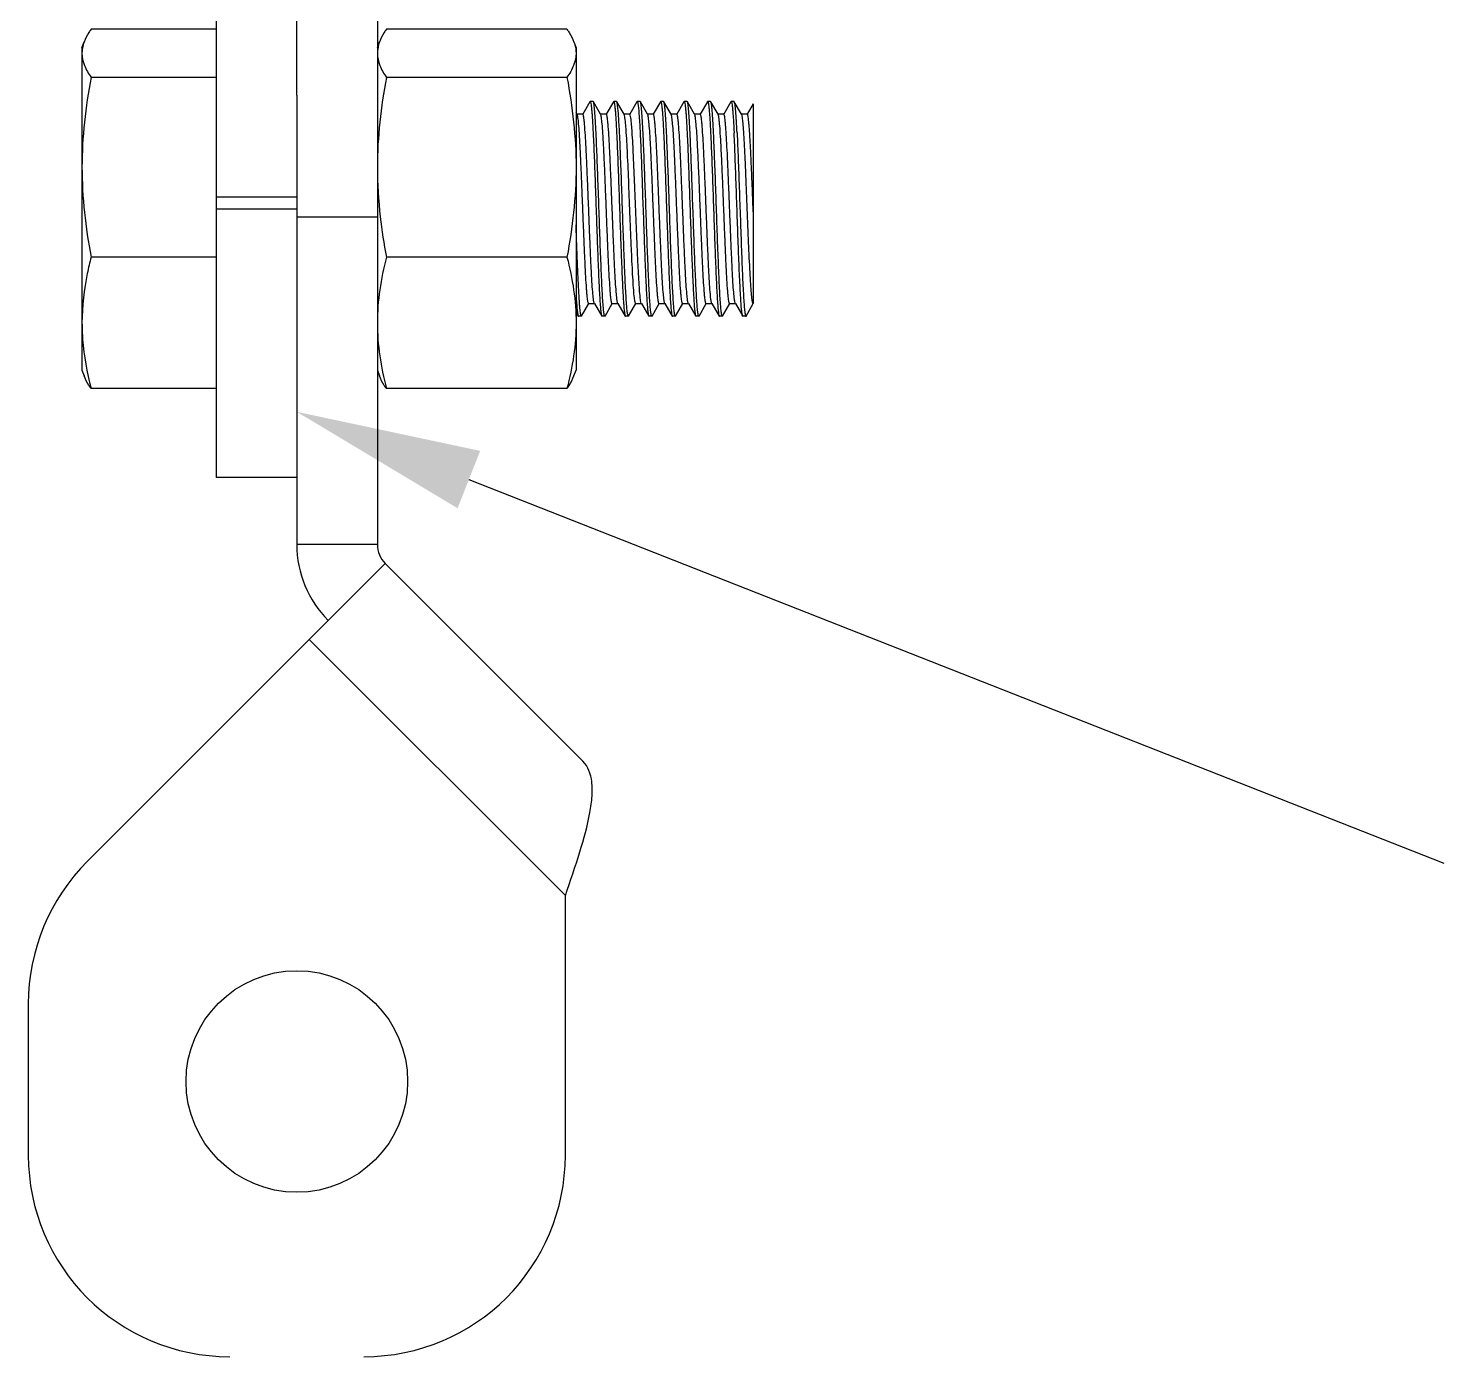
# Model space of a CAD drawing. Extents: x -427546 to -314919, y 698702 to 968782.
# Drawn here: x -410239 to -409474, y 900501 to 901220 of the extents above; entities that cross this region are included whole.
import ezdxf

# ---------------------------------------------------------------- set-up
doc = ezdxf.new("R2010")
doc.units = 0
doc.header["$LTSCALE"] = 1000
doc.header["$MEASUREMENT"] = 0
doc.layers.get('0').update_dxf_attribs({"linetype": 'CONTINUOUS'})

msp = doc.modelspace()

# ---------------------------------------------------------------- linework, layer by layer
at = {"linetype": 'CONTINUOUS'}
for p, q in [((-410137.47, 901356.16), (-410137.47, 900976.78)), ((-410093.91, 901183.41), (-410093.91, 901356.16)), ((-410050.35, 901267.18), (-410050.35, 900940.48)), ((-410210.07, 901209.1), (-410208.91, 901212.3)), ((-410137.47, 901219.15), (-410205.17, 901219.15)), ((-410050.35, 901209.1), (-410049.19, 901212.3)), ((-409947.81, 901219.15), (-410045.45, 901219.15)), ((-409944.07, 901212.3), (-409942.9, 901209.1)), ((-410210.07, 901209.1), (-410210.07, 901034.86)), ((-409942.9, 901209.1), (-409942.9, 901034.86)), ((-410137.47, 901193.11), (-410205.17, 901193.11)), ((-409947.81, 901193.11), (-410045.45, 901193.11)), ((-410093.91, 901183.41), (-410093.91, 900940.48)), ((-409942.28, 901173.04), (-409942.9, 901174.12)), ((-409935.38, 901179.95), (-409939.3, 901173.19)), ((-409935.38, 901179.95), (-409935.26, 901180.06)), ((-409933.68, 901180.06), (-409935.26, 901180.06)), ((-409933.55, 901179.95), (-409933.68, 901180.06)), ((-409929.65, 901173.16), (-409933.55, 901179.95)), ((-409922.68, 901179.95), (-409926.59, 901173.19)), ((-409922.68, 901179.95), (-409922.56, 901180.06)), ((-409920.97, 901180.06), (-409922.56, 901180.06)), ((-409920.85, 901179.95), (-409920.97, 901180.06)), ((-409916.94, 901173.16), (-409920.85, 901179.95)), ((-409909.97, 901179.95), (-409913.89, 901173.19)), ((-409909.97, 901179.95), (-409909.85, 901180.06)), ((-409908.27, 901180.06), (-409909.85, 901180.06)), ((-409908.14, 901179.95), (-409908.27, 901180.06)), ((-409904.24, 901173.16), (-409908.14, 901179.95)), ((-409897.27, 901179.95), (-409901.18, 901173.19)), ((-409897.27, 901179.95), (-409897.15, 901180.06)), ((-409895.56, 901180.06), (-409897.15, 901180.06)), ((-409895.44, 901179.95), (-409895.56, 901180.06)), ((-409891.53, 901173.16), (-409895.44, 901179.95)), ((-409884.56, 901179.95), (-409888.48, 901173.19)), ((-409884.56, 901179.95), (-409884.44, 901180.06)), ((-409882.86, 901180.06), (-409884.44, 901180.06)), ((-409882.73, 901179.95), (-409882.86, 901180.06)), ((-409878.83, 901173.16), (-409882.73, 901179.95)), ((-409871.86, 901179.95), (-409875.77, 901173.19)), ((-409871.86, 901179.95), (-409871.74, 901180.06)), ((-409870.15, 901180.06), (-409871.74, 901180.06)), ((-409870.03, 901179.95), (-409870.15, 901180.06)), ((-409866.12, 901173.16), (-409870.03, 901179.95)), ((-409859.15, 901179.95), (-409863.07, 901173.19)), ((-409859.15, 901179.95), (-409859.03, 901180.06)), ((-409857.45, 901180.06), (-409859.03, 901180.06)), ((-409857.32, 901179.95), (-409857.45, 901180.06)), ((-409853.42, 901173.16), (-409857.32, 901179.95)), ((-409847.07, 901178.87), (-409850.36, 901173.19)), ((-409847.07, 901178.87), (-409847.07, 901070.78)), ((-409939.24, 901173.16), (-409942.35, 901173.16)), ((-409926.54, 901173.16), (-409929.65, 901173.16)), ((-409929.58, 901173.04), (-409929.65, 901173.16)), ((-409913.83, 901173.16), (-409916.94, 901173.16)), ((-409916.87, 901173.04), (-409916.94, 901173.16)), ((-409901.13, 901173.16), (-409904.24, 901173.16)), ((-409904.17, 901173.04), (-409904.24, 901173.16)), ((-409888.42, 901173.16), (-409891.53, 901173.16)), ((-409891.46, 901173.04), (-409891.53, 901173.16)), ((-409875.72, 901173.16), (-409878.83, 901173.16)), ((-409878.76, 901173.04), (-409878.83, 901173.16)), ((-409863.01, 901173.16), (-409866.12, 901173.16)), ((-409866.05, 901173.04), (-409866.12, 901173.16)), ((-409850.31, 901173.16), (-409853.42, 901173.16)), ((-409853.35, 901173.04), (-409853.42, 901173.16)), ((-410093.91, 901128.32), (-410137.47, 901128.32)), ((-410137.47, 901121.98), (-410093.91, 901121.98)), ((-410050.35, 901117.49), (-410093.91, 901117.49)), ((-410137.47, 901095.94), (-410205.17, 901095.94)), ((-409947.81, 901095.94), (-410045.45, 901095.94)), ((-409939.91, 901064), (-409936.01, 901070.77)), ((-409936.07, 901070.8), (-409932.96, 901070.8)), ((-409933.03, 901070.91), (-409932.96, 901070.8)), ((-409932.96, 901070.8), (-409929.03, 901064)), ((-409927.2, 901064), (-409923.31, 901070.77)), ((-409923.36, 901070.8), (-409920.25, 901070.8)), ((-409920.32, 901070.91), (-409920.25, 901070.8)), ((-409920.25, 901070.8), (-409916.33, 901064)), ((-409914.5, 901064), (-409910.6, 901070.77)), ((-409910.66, 901070.8), (-409907.55, 901070.8)), ((-409907.62, 901070.91), (-409907.55, 901070.8)), ((-409907.55, 901070.8), (-409903.62, 901064)), ((-409901.79, 901064), (-409897.9, 901070.77)), ((-409897.95, 901070.8), (-409894.84, 901070.8)), ((-409894.91, 901070.91), (-409894.84, 901070.8)), ((-409894.84, 901070.8), (-409890.92, 901064)), ((-409889.09, 901064), (-409885.19, 901070.77)), ((-409885.25, 901070.8), (-409882.14, 901070.8)), ((-409882.21, 901070.91), (-409882.14, 901070.8)), ((-409882.14, 901070.8), (-409878.21, 901064)), ((-409876.38, 901064), (-409872.49, 901070.77)), ((-409872.54, 901070.8), (-409869.43, 901070.8)), ((-409869.5, 901070.91), (-409869.43, 901070.8)), ((-409869.43, 901070.8), (-409865.51, 901064)), ((-409863.68, 901064), (-409859.78, 901070.77)), ((-409859.84, 901070.8), (-409856.73, 901070.8)), ((-409856.8, 901070.91), (-409856.89, 901071.13)), ((-409856.8, 901070.91), (-409856.73, 901070.8)), ((-409856.73, 901070.8), (-409852.8, 901064)), ((-409850.97, 901064), (-409847.07, 901070.78)), ((-409847.13, 901070.8), (-409847.07, 901070.8)), ((-409942.9, 901066.02), (-409941.74, 901064)), ((-409941.74, 901064), (-409941.61, 901063.9)), ((-409940.03, 901063.9), (-409941.61, 901063.9)), ((-409939.91, 901064), (-409940.03, 901063.9)), ((-409929.03, 901064), (-409928.91, 901063.9)), ((-409927.32, 901063.9), (-409928.91, 901063.9)), ((-409927.2, 901064), (-409927.32, 901063.9)), ((-409916.33, 901064), (-409916.2, 901063.9)), ((-409914.62, 901063.9), (-409916.2, 901063.9)), ((-409914.5, 901064), (-409914.62, 901063.9)), ((-409903.62, 901064), (-409903.5, 901063.9)), ((-409901.91, 901063.9), (-409903.5, 901063.9)), ((-409901.79, 901064), (-409901.91, 901063.9)), ((-409890.92, 901064), (-409890.79, 901063.9)), ((-409889.21, 901063.9), (-409890.79, 901063.9)), ((-409889.09, 901064), (-409889.21, 901063.9)), ((-409878.21, 901064), (-409878.09, 901063.9)), ((-409876.5, 901063.9), (-409878.09, 901063.9)), ((-409876.38, 901064), (-409876.5, 901063.9)), ((-409865.51, 901064), (-409865.38, 901063.9)), ((-409863.8, 901063.9), (-409865.38, 901063.9)), ((-409863.68, 901064), (-409863.8, 901063.9)), ((-409852.68, 901063.9), (-409852.8, 901064)), ((-409851.09, 901063.9), (-409852.68, 901063.9)), ((-409851.09, 901063.9), (-409850.97, 901064)), ((-410210.07, 901034.86), (-410208.91, 901031.65)), ((-410050.35, 901034.86), (-410049.19, 901031.65)), ((-409944.07, 901031.65), (-409942.9, 901034.86)), ((-410137.47, 901024.81), (-410205.17, 901024.81)), ((-409947.81, 901024.81), (-410045.45, 901024.81)), ((-410093.91, 900976.78), (-410137.47, 900976.78)), ((-410050.35, 900940.48), (-410093.91, 900940.48)), ((-410046.1, 900930.21), (-410207.2, 900769.11)), ((-409939.16, 900823.27), (-410046.1, 900930.21)), ((-409948.7, 900750.67), (-410087.17, 900889.14)), ((-409948.7, 900610.16), (-409948.7, 900750.67)), ((-410239.1, 900692.1), (-410239.1, 900610.16))]:
    msp.add_line(p, q, dxfattribs=at)
msp.add_lwpolyline([(-410000.86, 900975.62), (-409473.73, 900768.11)])
msp.add_circle((-410093.9, 900650.09), 59.9, dxfattribs=at)
for centre, radius, start, end in [((-410035.83, 900940.48), 58.08, 180, 224.99999), ((-410035.83, 900940.48), 14.52, 180, 224.99999), ((-410130.2, 900692.1), 108.9, 135.00001, 180), ((-410130.2, 900610.16), 108.9, 180, 270), ((-410057.6, 900610.16), 108.9, 270, 0)]:
    msp.add_arc(centre, radius, start, end, dxfattribs=at)
for points, knots in [([(-410205.17, 901219.15), (-410205.57, 901218.58), (-410207.04, 901216.38), (-410208.28, 901214.02), (-410208.95, 901212.19)], [0, 0, 0, 0, 0.262452, 1, 1, 1, 1]), ([(-410045.45, 901219.15), (-410045.85, 901218.58), (-410047.32, 901216.38), (-410048.56, 901214.02), (-410049.23, 901212.19)], [0, 0, 0, 0, 0.262452, 1, 1, 1, 1]), ([(-409947.81, 901219.15), (-409947.41, 901218.58), (-409945.94, 901216.38), (-409944.7, 901214.02), (-409944.03, 901212.19)], [0, 0, 0, 0, 0.262452, 1, 1, 1, 1]), ([(-410208.95, 901212.19), (-410209.13, 901211.69), (-410209.76, 901209.73), (-410210.07, 901207.66), (-410210.07, 901206.13)], [0, 0, 0, 0, 0.256979, 1, 1, 1, 1]), ([(-410210.07, 901206.13), (-410210.07, 901203.91), (-410209.02, 901199.2), (-410206.59, 901195.13), (-410205.17, 901193.11)], [0, 0, 0, 0, 0.473493, 1, 1, 1, 1]), ([(-410049.23, 901212.19), (-410049.41, 901211.69), (-410050.04, 901209.73), (-410050.35, 901207.66), (-410050.35, 901206.13)], [0, 0, 0, 0, 0.256979, 1, 1, 1, 1]), ([(-410050.35, 901206.13), (-410050.35, 901203.91), (-410049.3, 901199.2), (-410046.87, 901195.13), (-410045.45, 901193.11)], [0, 0, 0, 0, 0.473493, 1, 1, 1, 1]), ([(-409942.9, 901206.13), (-409942.9, 901203.91), (-409943.96, 901199.2), (-409946.39, 901195.13), (-409947.81, 901193.11)], [0, 0, 0, 0, 0.473493, 1, 1, 1, 1]), ([(-409944.03, 901212.19), (-409943.85, 901211.69), (-409943.21, 901209.73), (-409942.9, 901207.66), (-409942.9, 901206.13)], [0, 0, 0, 0, 0.256979, 1, 1, 1, 1]), ([(-409935.26, 901180.06), (-409935.15, 901180.06), (-409934.99, 901179.54), (-409934.83, 901178.81), (-409934.63, 901177.36), (-409934.45, 901175.47), (-409934.25, 901173.03), (-409933.97, 901168.84), (-409933.79, 901165.45), (-409933.67, 901163.05)], [0, 0, 0, 0, 0.020019, 0.07017, 0.151772, 0.264355, 0.406919, 0.578181, 1, 1, 1, 1]), ([(-409932.09, 901163.05), (-409932.2, 901165.29), (-409932.41, 901169.26), (-409932.72, 901173.87), (-409932.98, 901176.73), (-409933.15, 901178.22), (-409933.33, 901179.24), (-409933.46, 901179.78), (-409933.55, 901179.95)], [0, 0, 0, 0, 0.396583, 0.701222, 0.815876, 0.904197, 0.965566, 1, 1, 1, 1]), ([(-409922.56, 901180.06), (-409922.44, 901180.06), (-409922.28, 901179.54), (-409922.12, 901178.81), (-409921.93, 901177.36), (-409921.74, 901175.47), (-409921.55, 901173.03), (-409921.27, 901168.84), (-409921.09, 901165.46), (-409920.97, 901163.05)], [0, 0, 0, 0, 0.020001, 0.07014, 0.151733, 0.264317, 0.406882, 0.578148, 1, 1, 1, 1]), ([(-409920.42, 901177.93), (-409920.48, 901178.37), (-409920.59, 901179.05), (-409920.73, 901179.74), (-409920.85, 901179.95)], [0, 0, 0, 0, 0.649891, 1, 1, 1, 1]), ([(-409919.38, 901163.05), (-409919.53, 901166.08), (-409919.81, 901171.04), (-409920.17, 901176), (-409920.42, 901177.93)], [0, 0, 0, 0, 0.610019, 1, 1, 1, 1]), ([(-409909.85, 901180.06), (-409909.79, 901180.06), (-409909.66, 901179.84), (-409909.48, 901179.17), (-409909.37, 901178.46), (-409909.3, 901177.93)], [0, 0, 0, 0, 0.086019, 0.276039, 1, 1, 1, 1]), ([(-409909.3, 901177.93), (-409909.05, 901176), (-409908.69, 901171.04), (-409908.41, 901166.08), (-409908.26, 901163.05)], [0, 0, 0, 0, 0.389981, 1, 1, 1, 1]), ([(-409906.68, 901163.05), (-409906.79, 901165.29), (-409907, 901169.26), (-409907.31, 901173.87), (-409907.57, 901176.73), (-409907.74, 901178.22), (-409907.92, 901179.24), (-409908.05, 901179.78), (-409908.14, 901179.95)], [0, 0, 0, 0, 0.396585, 0.701214, 0.815871, 0.904193, 0.965566, 1, 1, 1, 1]), ([(-409897.15, 901180.06), (-409897.03, 901180.06), (-409896.87, 901179.54), (-409896.71, 901178.81), (-409896.52, 901177.36), (-409896.33, 901175.47), (-409896.14, 901173.03), (-409895.86, 901168.84), (-409895.68, 901165.46), (-409895.56, 901163.05)], [0, 0, 0, 0, 0.020002, 0.070138, 0.151731, 0.264311, 0.406878, 0.578148, 1, 1, 1, 1]), ([(-409893.97, 901163.05), (-409894.08, 901165.29), (-409894.3, 901169.26), (-409894.6, 901173.87), (-409894.87, 901176.73), (-409895.04, 901178.22), (-409895.22, 901179.24), (-409895.34, 901179.78), (-409895.44, 901179.95)], [0, 0, 0, 0, 0.396583, 0.701222, 0.815876, 0.904197, 0.965566, 1, 1, 1, 1]), ([(-409884.44, 901180.06), (-409884.33, 901180.06), (-409884.17, 901179.54), (-409884.01, 901178.81), (-409883.81, 901177.36), (-409883.63, 901175.47), (-409883.43, 901173.03), (-409883.15, 901168.84), (-409882.97, 901165.45), (-409882.85, 901163.05)], [0, 0, 0, 0, 0.02002, 0.070175, 0.151778, 0.264365, 0.406925, 0.578181, 1, 1, 1, 1]), ([(-409881.27, 901163.05), (-409881.38, 901165.29), (-409881.59, 901169.26), (-409881.9, 901173.87), (-409882.16, 901176.73), (-409882.33, 901178.22), (-409882.51, 901179.24), (-409882.64, 901179.78), (-409882.73, 901179.95)], [0, 0, 0, 0, 0.396587, 0.701221, 0.815874, 0.904193, 0.965565, 1, 1, 1, 1]), ([(-409871.74, 901180.06), (-409871.62, 901180.06), (-409871.46, 901179.54), (-409871.3, 901178.81), (-409871.11, 901177.36), (-409870.92, 901175.47), (-409870.73, 901173.03), (-409870.45, 901168.84), (-409870.27, 901165.45), (-409870.15, 901163.05)], [0, 0, 0, 0, 0.020044, 0.070216, 0.151831, 0.264419, 0.406978, 0.578227, 1, 1, 1, 1]), ([(-409868.56, 901163.05), (-409868.67, 901165.29), (-409868.89, 901169.26), (-409869.19, 901173.87), (-409869.46, 901176.73), (-409869.63, 901178.22), (-409869.81, 901179.24), (-409869.93, 901179.78), (-409870.03, 901179.95)], [0, 0, 0, 0, 0.396583, 0.701215, 0.815872, 0.904194, 0.965566, 1, 1, 1, 1]), ([(-409859.03, 901180.06), (-409858.92, 901180.06), (-409858.76, 901179.54), (-409858.6, 901178.81), (-409858.4, 901177.36), (-409858.22, 901175.47), (-409858.02, 901173.03), (-409857.74, 901168.84), (-409857.56, 901165.46), (-409857.44, 901163.05)], [0, 0, 0, 0, 0.01999, 0.070117, 0.151703, 0.264284, 0.406853, 0.578128, 1, 1, 1, 1]), ([(-409855.86, 901163.05), (-409855.97, 901165.29), (-409856.18, 901169.26), (-409856.49, 901173.87), (-409856.75, 901176.73), (-409856.92, 901178.22), (-409857.1, 901179.24), (-409857.23, 901179.78), (-409857.32, 901179.95)], [0, 0, 0, 0, 0.396583, 0.701222, 0.815876, 0.904197, 0.965566, 1, 1, 1, 1]), ([(-409936.07, 901070.8), (-409936.17, 901070.8), (-409936.34, 901071.21), (-409936.49, 901071.85), (-409936.68, 901073.07), (-409936.86, 901074.66), (-409937.06, 901076.72), (-409937.33, 901080.27), (-409937.66, 901085.62), (-409938.03, 901092.99), (-409938.41, 901101.43), (-409938.79, 901110.63), (-409939.18, 901120.24), (-409939.56, 901129.92), (-409939.94, 901139.3), (-409940.32, 901148.05), (-409940.7, 901155.84), (-409941.07, 901162.39), (-409941.44, 901167.44), (-409941.75, 901170.65), (-409942.04, 901172.32), (-409942.18, 901172.87), (-409942.28, 901173.04)], [0, 0, 0, 0, 0.002979, 0.01011, 0.021658, 0.037569, 0.057721, 0.081935, 0.141647, 0.214533, 0.297928, 0.388772, 0.483731, 0.57932, 0.672029, 0.758454, 0.835426, 0.900125, 0.95019, 0.983823, 0.99411, 1, 1, 1, 1]), ([(-409933.03, 901070.91), (-409933.13, 901071.09), (-409933.27, 901071.63), (-409933.56, 901073.3), (-409933.87, 901076.51), (-409934.24, 901081.56), (-409934.61, 901088.11), (-409934.99, 901095.89), (-409935.37, 901104.64), (-409935.75, 901114.03), (-409936.13, 901123.7), (-409936.52, 901133.32), (-409936.9, 901142.52), (-409937.28, 901150.96), (-409937.65, 901158.33), (-409937.98, 901163.69), (-409938.25, 901167.23), (-409938.45, 901169.29), (-409938.63, 901170.89), (-409938.82, 901172.11), (-409938.97, 901172.74), (-409939.14, 901173.16), (-409939.24, 901173.16)], [0, 0, 0, 0, 0.005873, 0.016149, 0.049758, 0.099805, 0.164491, 0.241456, 0.327881, 0.420594, 0.516191, 0.611162, 0.702019, 0.785427, 0.858327, 0.918049, 0.942268, 0.962424, 0.978338, 0.989888, 0.997021, 1, 1, 1, 1]), ([(-409923.36, 901070.8), (-409923.46, 901070.8), (-409923.64, 901071.21), (-409923.78, 901071.85), (-409923.98, 901073.07), (-409924.16, 901074.66), (-409924.35, 901076.72), (-409924.62, 901080.27), (-409924.95, 901085.62), (-409925.33, 901092.99), (-409925.71, 901101.43), (-409926.09, 901110.63), (-409926.47, 901120.24), (-409926.85, 901129.92), (-409927.23, 901139.3), (-409927.61, 901148.05), (-409927.99, 901155.84), (-409928.36, 901162.39), (-409928.74, 901167.44), (-409929.04, 901170.65), (-409929.34, 901172.32), (-409929.48, 901172.87), (-409929.58, 901173.04)], [0, 0, 0, 0, 0.002978, 0.01011, 0.021657, 0.037569, 0.05772, 0.081935, 0.141646, 0.214533, 0.297927, 0.388772, 0.483732, 0.579321, 0.67203, 0.758455, 0.835427, 0.900125, 0.95019, 0.983823, 0.994113, 1, 1, 1, 1]), ([(-409920.32, 901070.91), (-409920.42, 901071.09), (-409920.56, 901071.63), (-409920.86, 901073.3), (-409921.16, 901076.51), (-409921.54, 901081.56), (-409921.91, 901088.11), (-409922.29, 901095.89), (-409922.67, 901104.64), (-409923.05, 901114.03), (-409923.43, 901123.7), (-409923.81, 901133.32), (-409924.19, 901142.52), (-409924.57, 901150.96), (-409924.95, 901158.33), (-409925.28, 901163.69), (-409925.55, 901167.23), (-409925.74, 901169.29), (-409925.92, 901170.89), (-409926.12, 901172.11), (-409926.26, 901172.74), (-409926.44, 901173.16), (-409926.54, 901173.16)], [0, 0, 0, 0, 0.005876, 0.016149, 0.049759, 0.099805, 0.164492, 0.241457, 0.327882, 0.420595, 0.516192, 0.611162, 0.702019, 0.785427, 0.858326, 0.918048, 0.942268, 0.962423, 0.978338, 0.989888, 0.997021, 1, 1, 1, 1]), ([(-409916.46, 901171.28), (-409916.52, 901171.67), (-409916.62, 901172.25), (-409916.76, 901172.85), (-409916.87, 901173.04)], [0, 0, 0, 0, 0.639122, 1, 1, 1, 1]), ([(-409910.66, 901070.8), (-409910.75, 901070.8), (-409910.91, 901071.15), (-409911.05, 901071.72), (-409911.23, 901072.78), (-409911.49, 901074.89), (-409911.8, 901078.5), (-409912.14, 901083.82), (-409912.5, 901090.38), (-409912.85, 901097.94), (-409913.21, 901106.28), (-409913.68, 901118.15), (-409914.26, 901132.81), (-409914.92, 901148.91), (-409915.61, 901161.57), (-409916.07, 901168.65), (-409916.46, 901171.28)], [0, 0, 0, 0, 0.002721, 0.00909, 0.019375, 0.033552, 0.073167, 0.126736, 0.192564, 0.268551, 0.352267, 0.441032, 0.622264, 0.78921, 0.920663, 1, 1, 1, 1]), ([(-409913.28, 901171.28), (-409913.35, 901171.76), (-409913.46, 901172.38), (-409913.64, 901172.98), (-409913.77, 901173.16), (-409913.83, 901173.16)], [0, 0, 0, 0, 0.718602, 0.909136, 1, 1, 1, 1]), ([(-409907.62, 901070.91), (-409907.86, 901071.33), (-409908.03, 901072.83), (-409908.41, 901075.67), (-409908.72, 901079.99), (-409909.07, 901085.56), (-409909.41, 901092.26), (-409909.89, 901102.79), (-409910.46, 901116.99), (-409911.13, 901134.06), (-409911.78, 901149.66), (-409912.45, 901161.9), (-409912.91, 901168.73), (-409913.28, 901171.28)], [0, 0, 0, 0, 0.014257, 0.043391, 0.086675, 0.142827, 0.210147, 0.286587, 0.457295, 0.634268, 0.796057, 0.923071, 1, 1, 1, 1]), ([(-409897.95, 901070.8), (-409898.05, 901070.8), (-409898.23, 901071.21), (-409898.37, 901071.85), (-409898.57, 901073.07), (-409898.75, 901074.66), (-409898.94, 901076.72), (-409899.21, 901080.27), (-409899.54, 901085.62), (-409899.92, 901092.99), (-409900.3, 901101.43), (-409900.68, 901110.63), (-409901.06, 901120.24), (-409901.44, 901129.92), (-409901.82, 901139.3), (-409902.2, 901148.05), (-409902.58, 901155.84), (-409902.95, 901162.39), (-409903.33, 901167.44), (-409903.63, 901170.65), (-409903.93, 901172.32), (-409904.07, 901172.87), (-409904.17, 901173.04)], [0, 0, 0, 0, 0.002979, 0.01011, 0.021658, 0.037569, 0.057721, 0.081935, 0.141646, 0.214533, 0.297928, 0.388772, 0.483732, 0.579321, 0.672029, 0.758455, 0.835426, 0.900125, 0.95019, 0.983823, 0.994111, 1, 1, 1, 1]), ([(-409894.91, 901070.91), (-409895.01, 901071.09), (-409895.15, 901071.63), (-409895.45, 901073.3), (-409895.75, 901076.51), (-409896.13, 901081.56), (-409896.5, 901088.11), (-409896.88, 901095.89), (-409897.26, 901104.64), (-409897.64, 901114.03), (-409898.02, 901123.7), (-409898.4, 901133.32), (-409898.78, 901142.52), (-409899.16, 901150.96), (-409899.54, 901158.33), (-409899.87, 901163.69), (-409900.14, 901167.23), (-409900.33, 901169.29), (-409900.51, 901170.89), (-409900.71, 901172.11), (-409900.85, 901172.74), (-409901.03, 901173.16), (-409901.13, 901173.16)], [0, 0, 0, 0, 0.005874, 0.016149, 0.049759, 0.099805, 0.164491, 0.241457, 0.327881, 0.420594, 0.516191, 0.611162, 0.702019, 0.785427, 0.858326, 0.918049, 0.942267, 0.962424, 0.978338, 0.989888, 0.99702, 1, 1, 1, 1]), ([(-409885.25, 901070.8), (-409885.35, 901070.8), (-409885.52, 901071.21), (-409885.67, 901071.85), (-409885.86, 901073.07), (-409886.04, 901074.66), (-409886.24, 901076.72), (-409886.51, 901080.27), (-409886.84, 901085.62), (-409887.21, 901092.99), (-409887.59, 901101.43), (-409887.97, 901110.63), (-409888.36, 901120.24), (-409888.74, 901129.92), (-409889.12, 901139.3), (-409889.5, 901148.05), (-409889.88, 901155.84), (-409890.25, 901162.39), (-409890.62, 901167.44), (-409890.93, 901170.65), (-409891.22, 901172.32), (-409891.36, 901172.87), (-409891.46, 901173.04)], [0, 0, 0, 0, 0.002977, 0.010111, 0.021656, 0.037569, 0.05772, 0.081935, 0.141646, 0.214533, 0.297927, 0.388772, 0.483731, 0.579321, 0.67203, 0.758455, 0.835427, 0.900126, 0.95019, 0.983823, 0.994112, 1, 1, 1, 1]), ([(-409882.21, 901070.91), (-409882.31, 901071.09), (-409882.45, 901071.63), (-409882.74, 901073.3), (-409883.05, 901076.51), (-409883.42, 901081.56), (-409883.79, 901088.11), (-409884.17, 901095.89), (-409884.55, 901104.64), (-409884.93, 901114.03), (-409885.31, 901123.7), (-409885.7, 901133.32), (-409886.08, 901142.52), (-409886.46, 901150.96), (-409886.83, 901158.33), (-409887.16, 901163.69), (-409887.43, 901167.23), (-409887.63, 901169.29), (-409887.81, 901170.89), (-409888, 901172.11), (-409888.15, 901172.74), (-409888.32, 901173.16), (-409888.42, 901173.16)], [0, 0, 0, 0, 0.005876, 0.016149, 0.049758, 0.099805, 0.164491, 0.241457, 0.327882, 0.420595, 0.516192, 0.611162, 0.702019, 0.785427, 0.858326, 0.918048, 0.942269, 0.962423, 0.978339, 0.989887, 0.997021, 1, 1, 1, 1]), ([(-409872.54, 901070.8), (-409872.64, 901070.8), (-409872.82, 901071.21), (-409872.96, 901071.85), (-409873.16, 901073.07), (-409873.34, 901074.66), (-409873.53, 901076.72), (-409873.8, 901080.27), (-409874.13, 901085.62), (-409874.51, 901092.99), (-409874.89, 901101.43), (-409875.27, 901110.63), (-409875.65, 901120.24), (-409876.03, 901129.92), (-409876.41, 901139.3), (-409876.79, 901148.05), (-409877.17, 901155.84), (-409877.54, 901162.39), (-409877.92, 901167.44), (-409878.22, 901170.65), (-409878.52, 901172.32), (-409878.66, 901172.87), (-409878.76, 901173.04)], [0, 0, 0, 0, 0.002979, 0.010111, 0.021657, 0.037569, 0.05772, 0.081936, 0.141647, 0.214533, 0.297928, 0.388772, 0.483731, 0.57932, 0.672029, 0.758454, 0.835426, 0.900125, 0.95019, 0.983823, 0.99411, 1, 1, 1, 1]), ([(-409869.5, 901070.91), (-409869.6, 901071.09), (-409869.74, 901071.63), (-409870.04, 901073.3), (-409870.34, 901076.51), (-409870.72, 901081.56), (-409871.09, 901088.11), (-409871.47, 901095.89), (-409871.85, 901104.64), (-409872.23, 901114.03), (-409872.61, 901123.7), (-409872.99, 901133.32), (-409873.37, 901142.52), (-409873.75, 901150.96), (-409874.13, 901158.33), (-409874.46, 901163.69), (-409874.73, 901167.23), (-409874.92, 901169.29), (-409875.1, 901170.89), (-409875.3, 901172.11), (-409875.44, 901172.74), (-409875.62, 901173.16), (-409875.72, 901173.16)], [0, 0, 0, 0, 0.005873, 0.016149, 0.049758, 0.099805, 0.164491, 0.241456, 0.327881, 0.420594, 0.516191, 0.611162, 0.702019, 0.785427, 0.858327, 0.918049, 0.942269, 0.962424, 0.978339, 0.989888, 0.997022, 1, 1, 1, 1]), ([(-409859.84, 901070.8), (-409859.94, 901070.8), (-409860.11, 901071.21), (-409860.26, 901071.85), (-409860.45, 901073.07), (-409860.63, 901074.66), (-409860.83, 901076.72), (-409861.1, 901080.27), (-409861.43, 901085.62), (-409861.8, 901092.99), (-409862.18, 901101.43), (-409862.56, 901110.63), (-409862.95, 901120.24), (-409863.33, 901129.92), (-409863.71, 901139.3), (-409864.09, 901148.05), (-409864.47, 901155.84), (-409864.84, 901162.39), (-409865.21, 901167.44), (-409865.52, 901170.65), (-409865.81, 901172.32), (-409865.95, 901172.87), (-409866.05, 901173.04)], [0, 0, 0, 0, 0.002978, 0.01011, 0.021657, 0.037569, 0.05772, 0.081935, 0.141646, 0.214533, 0.297927, 0.388772, 0.483731, 0.579321, 0.67203, 0.758455, 0.835427, 0.900125, 0.95019, 0.983823, 0.994112, 1, 1, 1, 1]), ([(-409856.89, 901071.13), (-409857.11, 901071.77), (-409857.35, 901073.71), (-409857.73, 901077.4), (-409858.08, 901082.7), (-409858.45, 901089.39), (-409858.82, 901097.25), (-409859.2, 901105.99), (-409859.57, 901115.3), (-409859.95, 901124.85), (-409860.33, 901134.3), (-409860.7, 901143.31), (-409861.07, 901151.55), (-409861.45, 901158.74), (-409861.77, 901163.95), (-409862.04, 901167.4), (-409862.23, 901169.4), (-409862.41, 901170.96), (-409862.6, 901172.14), (-409862.74, 901172.76), (-409862.91, 901173.16), (-409863.01, 901173.16)], [0, 0, 0, 0, 0.019897, 0.056676, 0.109137, 0.175441, 0.253237, 0.339756, 0.431917, 0.526433, 0.619936, 0.709092, 0.790724, 0.861926, 0.920168, 0.943766, 0.963396, 0.978892, 0.990136, 0.997084, 1, 1, 1, 1]), ([(-409847.44, 901071.39), (-409847.63, 901072.12), (-409847.88, 901074.17), (-409848.24, 901077.98), (-409848.58, 901083.26), (-409849.1, 901092.67), (-409849.7, 901106.44), (-409850.39, 901124.03), (-409850.98, 901138.93), (-409851.48, 901150.12), (-409851.84, 901157.29), (-409852.19, 901163.29), (-409852.55, 901167.91), (-409852.84, 901170.84), (-409853.12, 901172.37), (-409853.25, 901172.88), (-409853.35, 901173.04)], [0, 0, 0, 0, 0.022388, 0.060418, 0.112907, 0.178138, 0.337854, 0.518579, 0.696535, 0.777057, 0.84831, 0.907938, 0.953977, 0.984939, 0.994467, 1, 1, 1, 1]), ([(-409847.07, 901120.47), (-409847.21, 901123.86), (-409847.47, 901130.55), (-409847.87, 901140.27), (-409848.26, 901149.26), (-409848.65, 901157.16), (-409848.99, 901162.92), (-409849.28, 901166.74), (-409849.48, 901168.97), (-409849.67, 901170.7), (-409849.87, 901172.02), (-409850.02, 901172.7), (-409850.2, 901173.16), (-409850.31, 901173.16)], [0, 0, 0, 0, 0.192962, 0.379367, 0.551818, 0.703439, 0.828214, 0.878947, 0.921217, 0.954624, 0.978873, 0.993832, 1, 1, 1, 1]), ([(-409933.67, 901163.05), (-409933.45, 901158.61), (-409933.05, 901148.99), (-409932.5, 901133.83), (-409931.94, 901117.71), (-409931.38, 901101.94), (-409930.9, 901089.61), (-409930.5, 901080.88), (-409930.22, 901075.51), (-409929.93, 901071.11), (-409929.68, 901067.72), (-409929.37, 901065.5), (-409929.22, 901064.33), (-409929.03, 901064)], [0, 0, 0, 0, 0.134266, 0.291405, 0.458589, 0.622157, 0.76875, 0.831861, 0.886406, 0.93127, 0.965547, 0.98857, 1, 1, 1, 1]), ([(-409927.32, 901063.9), (-409927.4, 901063.9), (-409927.54, 901064.16), (-409927.65, 901064.61), (-409927.8, 901065.41), (-409928.01, 901067.05), (-409928.26, 901069.85), (-409928.55, 901074.03), (-409928.84, 901079.25), (-409929.13, 901085.39), (-409929.42, 901092.33), (-409929.82, 901102.71), (-409930.31, 901116.44), (-409930.88, 901132.98), (-409931.45, 901148.57), (-409931.86, 901158.48), (-409932.09, 901163.05)], [0, 0, 0, 0, 0.002174, 0.007143, 0.015155, 0.026218, 0.057308, 0.0998, 0.152795, 0.215156, 0.285539, 0.362424, 0.528951, 0.700411, 0.862061, 1, 1, 1, 1]), ([(-409920.97, 901163.05), (-409920.75, 901158.61), (-409920.34, 901148.99), (-409919.79, 901133.83), (-409919.23, 901117.71), (-409918.68, 901101.94), (-409918.2, 901089.6), (-409917.8, 901080.88), (-409917.52, 901075.51), (-409917.23, 901071.11), (-409916.98, 901067.72), (-409916.67, 901065.5), (-409916.51, 901064.33), (-409916.33, 901064)], [0, 0, 0, 0, 0.134269, 0.291411, 0.458596, 0.622169, 0.768759, 0.831867, 0.886409, 0.931272, 0.965549, 0.988571, 1, 1, 1, 1]), ([(-409914.62, 901063.9), (-409914.69, 901063.9), (-409914.83, 901064.16), (-409914.94, 901064.61), (-409915.09, 901065.41), (-409915.3, 901067.05), (-409915.56, 901069.85), (-409915.84, 901074.03), (-409916.13, 901079.25), (-409916.42, 901085.39), (-409916.72, 901092.33), (-409917.12, 901102.71), (-409917.61, 901116.45), (-409918.18, 901132.98), (-409918.74, 901148.57), (-409919.16, 901158.48), (-409919.38, 901163.05)], [0, 0, 0, 0, 0.002174, 0.007143, 0.015155, 0.026219, 0.057308, 0.099801, 0.152799, 0.215164, 0.285548, 0.362433, 0.52896, 0.700423, 0.862066, 1, 1, 1, 1]), ([(-409908.26, 901163.05), (-409908.04, 901158.61), (-409907.64, 901148.99), (-409907.09, 901133.83), (-409906.53, 901117.71), (-409905.97, 901101.94), (-409905.49, 901089.61), (-409905.09, 901080.88), (-409904.81, 901075.51), (-409904.52, 901071.11), (-409904.27, 901067.72), (-409903.96, 901065.5), (-409903.81, 901064.33), (-409903.62, 901064)], [0, 0, 0, 0, 0.134265, 0.291401, 0.458586, 0.622159, 0.768752, 0.831864, 0.886409, 0.931273, 0.965549, 0.988571, 1, 1, 1, 1]), ([(-409901.91, 901063.9), (-409901.99, 901063.9), (-409902.13, 901064.17), (-409902.24, 901064.61), (-409902.39, 901065.42), (-409902.6, 901067.05), (-409902.85, 901069.85), (-409903.14, 901074.03), (-409903.43, 901079.25), (-409903.72, 901085.4), (-409904.01, 901092.33), (-409904.41, 901102.72), (-409904.9, 901116.45), (-409905.47, 901132.98), (-409906.04, 901148.57), (-409906.45, 901158.48), (-409906.68, 901163.05)], [0, 0, 0, 0, 0.00218, 0.007155, 0.015172, 0.026242, 0.05734, 0.099838, 0.152839, 0.215202, 0.285583, 0.362465, 0.528987, 0.700438, 0.862073, 1, 1, 1, 1]), ([(-409895.56, 901163.05), (-409895.34, 901158.61), (-409894.93, 901148.99), (-409894.38, 901133.83), (-409893.82, 901117.71), (-409893.27, 901101.94), (-409892.79, 901089.61), (-409892.39, 901080.88), (-409892.11, 901075.51), (-409891.82, 901071.11), (-409891.57, 901067.72), (-409891.26, 901065.5), (-409891.1, 901064.33), (-409890.92, 901064)], [0, 0, 0, 0, 0.134268, 0.29141, 0.458592, 0.622161, 0.768754, 0.831863, 0.886406, 0.93127, 0.965548, 0.98857, 1, 1, 1, 1]), ([(-409889.21, 901063.9), (-409889.28, 901063.9), (-409889.42, 901064.16), (-409889.53, 901064.61), (-409889.68, 901065.41), (-409889.89, 901067.05), (-409890.15, 901069.85), (-409890.43, 901074.03), (-409890.72, 901079.25), (-409891.01, 901085.39), (-409891.31, 901092.33), (-409891.71, 901102.71), (-409892.2, 901116.44), (-409892.77, 901132.98), (-409893.33, 901148.57), (-409893.75, 901158.48), (-409893.97, 901163.05)], [0, 0, 0, 0, 0.002173, 0.007141, 0.015151, 0.026214, 0.057302, 0.099793, 0.152788, 0.21515, 0.285533, 0.362419, 0.528947, 0.70041, 0.862061, 1, 1, 1, 1]), ([(-409882.85, 901163.05), (-409882.63, 901158.61), (-409882.23, 901148.99), (-409881.68, 901133.83), (-409881.12, 901117.71), (-409880.56, 901101.94), (-409880.08, 901089.6), (-409879.68, 901080.88), (-409879.4, 901075.51), (-409879.11, 901071.11), (-409878.86, 901067.72), (-409878.55, 901065.5), (-409878.4, 901064.33), (-409878.21, 901064)], [0, 0, 0, 0, 0.134269, 0.291408, 0.458594, 0.622169, 0.768759, 0.831867, 0.88641, 0.931273, 0.96555, 0.988571, 1, 1, 1, 1]), ([(-409876.5, 901063.9), (-409876.58, 901063.9), (-409876.72, 901064.16), (-409876.83, 901064.61), (-409876.98, 901065.41), (-409877.19, 901067.05), (-409877.44, 901069.85), (-409877.73, 901074.03), (-409878.02, 901079.25), (-409878.31, 901085.4), (-409878.6, 901092.33), (-409879, 901102.72), (-409879.49, 901116.45), (-409880.06, 901132.98), (-409880.63, 901148.57), (-409881.04, 901158.48), (-409881.27, 901163.05)], [0, 0, 0, 0, 0.002177, 0.007149, 0.015164, 0.026231, 0.057324, 0.099819, 0.152819, 0.215184, 0.285568, 0.362452, 0.528978, 0.700435, 0.86207, 1, 1, 1, 1]), ([(-409870.15, 901163.05), (-409869.93, 901158.61), (-409869.52, 901148.99), (-409868.97, 901133.83), (-409868.41, 901117.71), (-409867.86, 901101.94), (-409867.38, 901089.61), (-409866.98, 901080.88), (-409866.7, 901075.51), (-409866.41, 901071.11), (-409866.16, 901067.72), (-409865.85, 901065.5), (-409865.69, 901064.33), (-409865.51, 901064)], [0, 0, 0, 0, 0.134264, 0.291401, 0.458586, 0.622157, 0.76875, 0.831862, 0.886407, 0.931271, 0.965549, 0.988571, 1, 1, 1, 1]), ([(-409863.8, 901063.9), (-409863.87, 901063.9), (-409864.01, 901064.17), (-409864.12, 901064.61), (-409864.27, 901065.41), (-409864.48, 901067.05), (-409864.74, 901069.85), (-409865.02, 901074.03), (-409865.31, 901079.25), (-409865.6, 901085.4), (-409865.9, 901092.33), (-409866.3, 901102.72), (-409866.79, 901116.45), (-409867.36, 901132.98), (-409867.92, 901148.57), (-409868.34, 901158.48), (-409868.56, 901163.05)], [0, 0, 0, 0, 0.002178, 0.007152, 0.015168, 0.026236, 0.057331, 0.099828, 0.152827, 0.215189, 0.28557, 0.362453, 0.528977, 0.70043, 0.862069, 1, 1, 1, 1]), ([(-409852.8, 901064), (-409852.99, 901064.33), (-409853.14, 901065.5), (-409853.45, 901067.72), (-409853.7, 901071.11), (-409853.99, 901075.51), (-409854.27, 901080.88), (-409854.67, 901089.61), (-409855.15, 901101.94), (-409855.71, 901117.71), (-409856.27, 901133.83), (-409856.82, 901148.99), (-409857.22, 901158.61), (-409857.44, 901163.05)], [0, 0, 0, 0, 0.011429, 0.034451, 0.068729, 0.113593, 0.168136, 0.231245, 0.377839, 0.541409, 0.708594, 0.865732, 1, 1, 1, 1]), ([(-409855.86, 901163.05), (-409855.63, 901158.48), (-409855.22, 901148.57), (-409854.65, 901132.98), (-409854.08, 901116.45), (-409853.59, 901102.72), (-409853.19, 901092.33), (-409852.9, 901085.4), (-409852.61, 901079.25), (-409852.32, 901074.03), (-409852.03, 901069.85), (-409851.78, 901067.05), (-409851.57, 901065.42), (-409851.42, 901064.61), (-409851.31, 901064.17), (-409851.17, 901063.9), (-409851.09, 901063.9)], [0, 0, 0, 0, 0.137926, 0.299558, 0.471009, 0.637528, 0.714411, 0.784795, 0.847159, 0.900159, 0.942659, 0.973758, 0.984827, 0.992845, 0.99782, 1, 1, 1, 1]), ([(-409940.03, 901063.9), (-409940.13, 901063.9), (-409940.28, 901064.31), (-409940.42, 901064.92), (-409940.6, 901066.11), (-409940.77, 901067.66), (-409940.94, 901069.68), (-409941.2, 901073.15), (-409941.5, 901078.43), (-409941.85, 901085.74), (-409942.2, 901094.2), (-409942.56, 901103.53), (-409942.79, 901110.01), (-409942.9, 901113.35)], [0, 0, 0, 0, 0.005867, 0.020155, 0.043346, 0.075372, 0.116008, 0.16496, 0.286225, 0.435391, 0.607776, 0.797971, 1, 1, 1, 1]), ([(-410205.17, 901095.94), (-410205.92, 901093.02), (-410208.65, 901081.35), (-410210.07, 901069.34), (-410210.07, 901060.37)], [0, 0, 0, 0, 0.252048, 1, 1, 1, 1]), ([(-410045.45, 901095.94), (-410046.95, 901090.11), (-410049.43, 901078.35), (-410050.35, 901066.34), (-410050.35, 901060.37)], [0, 0, 0, 0, 0.502209, 1, 1, 1, 1]), ([(-409947.81, 901095.94), (-409946.31, 901090.11), (-409943.83, 901078.35), (-409942.9, 901066.34), (-409942.9, 901060.37)], [0, 0, 0, 0, 0.502209, 1, 1, 1, 1]), ([(-409942.9, 901075.33), (-409942.82, 901073.83), (-409942.64, 901071.19), (-409942.39, 901067.76), (-409942.08, 901065.52), (-409941.93, 901064.33), (-409941.74, 901064)], [0, 0, 0, 0, 0.395055, 0.696899, 0.899558, 1, 1, 1, 1]), ([(-409847.13, 901070.8), (-409847.2, 901070.8), (-409847.35, 901071.04), (-409847.4, 901071.24), (-409847.44, 901071.39)], [0, 0, 0, 0, 0.312765, 1, 1, 1, 1]), ([(-410210.07, 901060.37), (-410210.07, 901057.39), (-410209.62, 901045.4), (-410207.41, 901033.53), (-410205.17, 901024.81)], [0, 0, 0, 0, 0.248826, 1, 1, 1, 1]), ([(-410050.35, 901060.37), (-410050.35, 901054.41), (-410049.43, 901042.4), (-410046.95, 901030.64), (-410045.45, 901024.81)], [0, 0, 0, 0, 0.497791, 1, 1, 1, 1]), ([(-409942.9, 901060.37), (-409942.9, 901054.41), (-409943.83, 901042.4), (-409946.31, 901030.64), (-409947.81, 901024.81)], [0, 0, 0, 0, 0.497791, 1, 1, 1, 1]), ([(-410205.17, 901024.81), (-410205.57, 901025.38), (-410207.04, 901027.57), (-410208.28, 901029.94), (-410208.95, 901031.77)], [0, 0, 0, 0, 0.262452, 1, 1, 1, 1]), ([(-410045.45, 901024.81), (-410045.85, 901025.38), (-410047.32, 901027.57), (-410048.56, 901029.94), (-410049.23, 901031.77)], [0, 0, 0, 0, 0.262452, 1, 1, 1, 1]), ([(-409947.81, 901024.81), (-409947.41, 901025.38), (-409945.94, 901027.57), (-409944.7, 901029.94), (-409944.03, 901031.77)], [0, 0, 0, 0, 0.262452, 1, 1, 1, 1]), ([(-409948.7, 900750.67), (-409946.01, 900758.51), (-409940.96, 900773.25), (-409935.89, 900791.21), (-409934.11, 900804.07), (-409934.03, 900813.63), (-409936.33, 900820.44), (-409939.16, 900823.27)], [0, 0, 0, 0, 0.328857, 0.618406, 0.739037, 0.8414, 1, 1, 1, 1])]:
    msp.add_open_spline(points, degree=3, knots=knots, dxfattribs=at)
for points in [[(-410205.17, 901193.11), (-410208.18, 901177.12), (-410210.07, 901160.8), (-410210.07, 901144.53)], [(-410045.45, 901193.11), (-410048.46, 901177.12), (-410050.35, 901160.8), (-410050.35, 901144.53)], [(-409947.81, 901193.11), (-409944.8, 901177.12), (-409942.9, 901160.8), (-409942.9, 901144.53)], [(-410210.07, 901144.53), (-410210.07, 901128.25), (-410208.18, 901111.94), (-410205.17, 901095.94)], [(-410050.35, 901144.53), (-410050.35, 901135.55), (-410049.8, 901126.57), (-410048.77, 901117.66)], [(-409942.9, 901144.53), (-409942.9, 901128.25), (-409944.8, 901111.94), (-409947.81, 901095.94)], [(-410048.77, 901117.66), (-410047.94, 901110.38), (-410046.8, 901103.14), (-410045.45, 901095.94)]]:
    msp.add_open_spline(points, degree=3, dxfattribs=at)
msp.add_solid([(-410006.97, 900960.11), (-410093.91, 901012.25), (-409994.76, 900991.13)])

doc.saveas('drawing.dxf')
